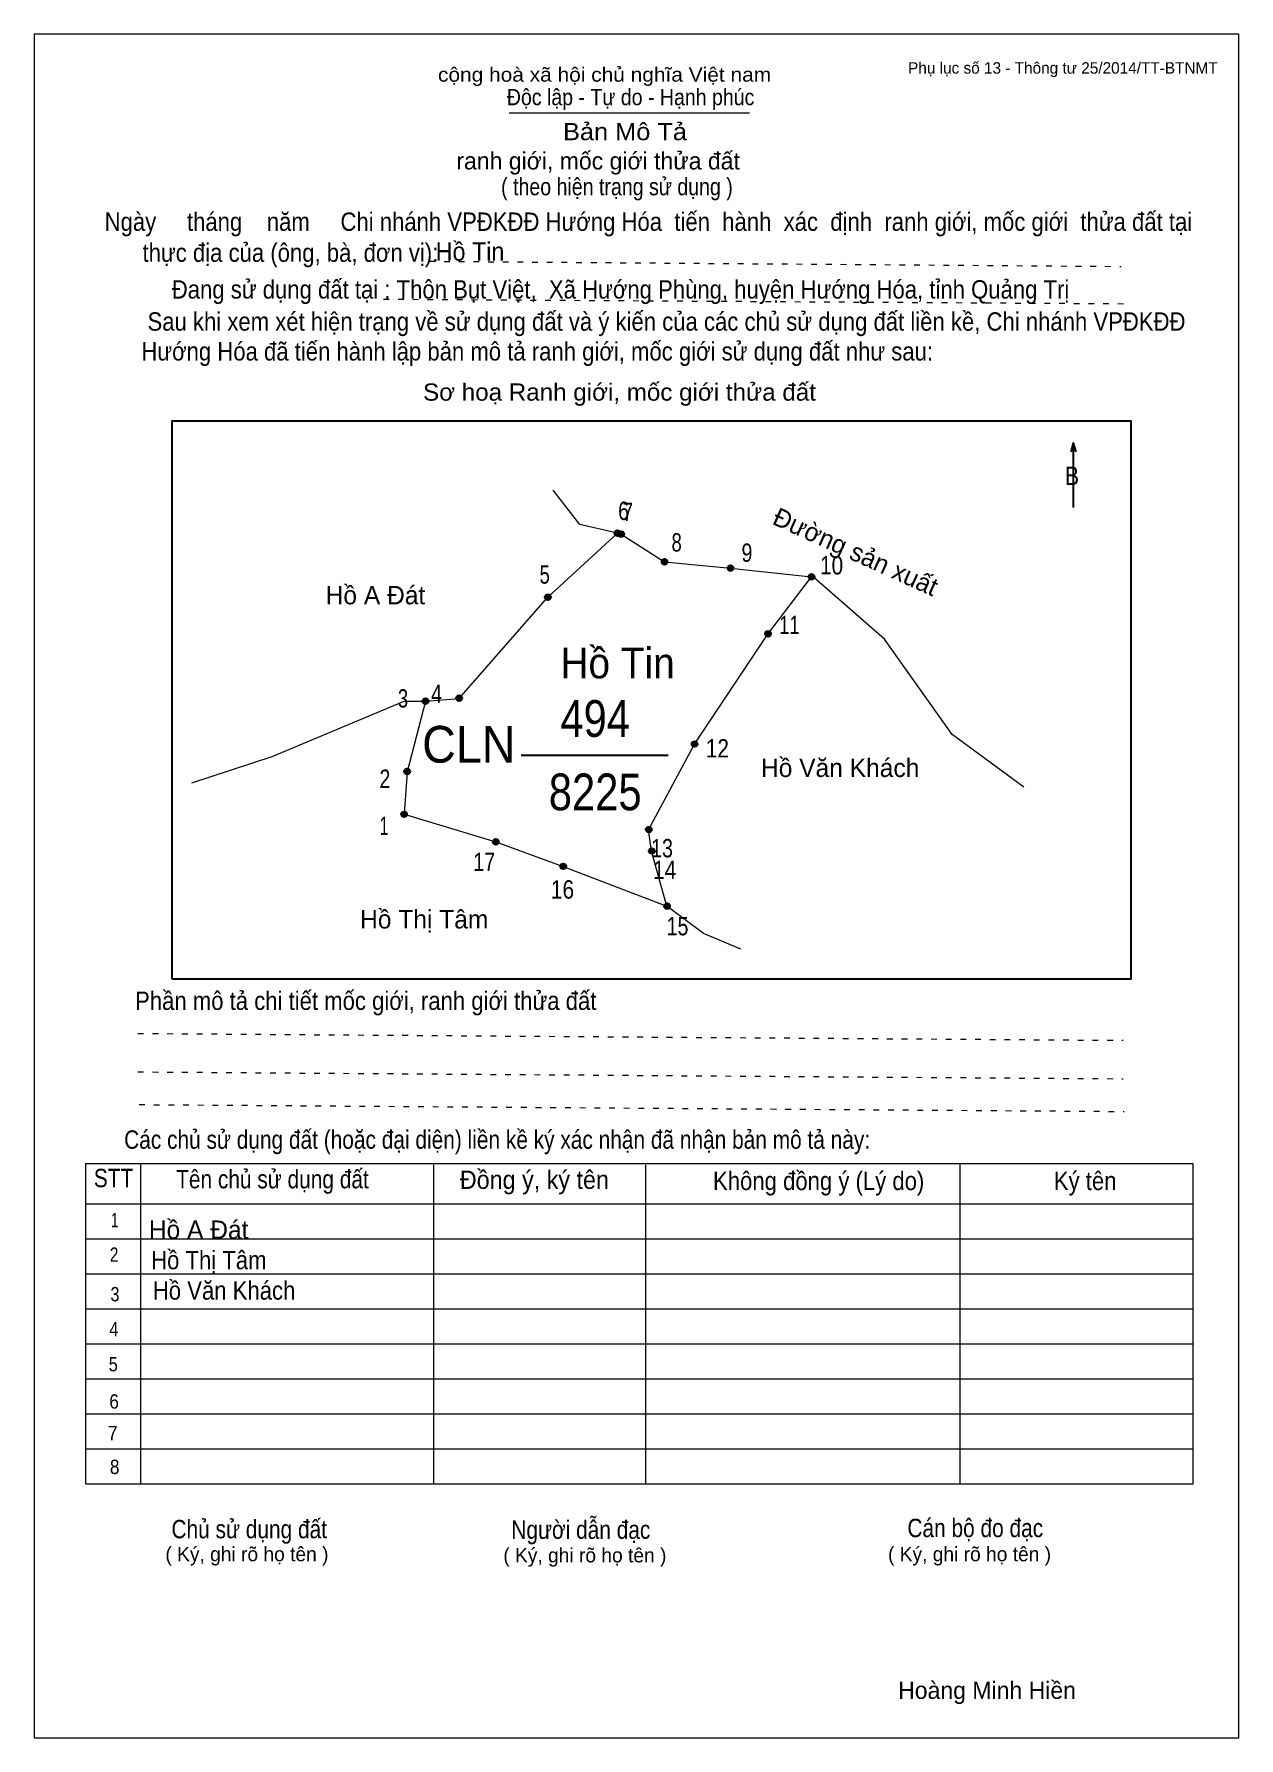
# Model space of a CAD drawing. Header units: centimetres. Extents: x 0 to 21, y 0 to 29.7.
import ezdxf
from ezdxf.enums import TextEntityAlignment as Align

# ---------------------------------------------------------------- set-up
doc = ezdxf.new("R2010")
doc.units = ezdxf.units.CM
doc.header["$LTSCALE"] = 0.13
doc.linetypes.add('DOTTED', pattern=[1.5, 0.3, -1.2])
for name, color, linetype, lineweight in [('1', 7, 'Continuous', 13), ('32', 7, 'Continuous', 25), ('33', 7, 'Continuous', 25), ('6', 7, 'Continuous', 13), ('62', 7, 'Continuous', 13)]:
    doc.layers.add(name, color=color, linetype=linetype, lineweight=lineweight)
for name, color, linetype in [('2', 7, 'Continuous'), ('34', 7, 'Continuous'), ('63', 7, 'Continuous')]:
    doc.layers.add(name, color=color, linetype=linetype)

msp = doc.modelspace()

# ---------------------------------------------------------------- hatches: boundary and pattern name
at = {"layer": '32'}
for points in [[(10.2184, 21.0003, 1), (10.1184, 21.0003, 1)], [(10.2829, 20.9853, 1), (10.1829, 20.9853, 1)], [(11.0387, 20.5003, 1), (10.9387, 20.5003, 1)], [(12.1895, 20.391, 1), (12.0895, 20.391, 1)], [(13.6009, 20.2402, 1), (13.5009, 20.2402, 1)], [(9.0048, 19.8836, 1), (8.9048, 19.8836, 1)], [(12.8424, 19.244, 1), (12.7424, 19.244, 1)], [(6.8728, 18.0714, 1), (6.7728, 18.0714, 1)], [(7.4591, 18.1247, 1), (7.3591, 18.1247, 1)], [(11.5632, 17.3252, 1), (11.4632, 17.3252, 1)], [(6.553, 16.8455, 1), (6.453, 16.8455, 1)], [(6.4997, 16.0993, 1), (6.3997, 16.0993, 1)], [(10.7637, 15.8328, 1), (10.6637, 15.8328, 1)], [(8.0987, 15.6196, 1), (7.9987, 15.6196, 1)], [(10.817, 15.4597, 1), (10.717, 15.4597, 1)], [(9.2713, 15.1932, 1), (9.1713, 15.1932, 1)], [(11.0835, 14.5003, 1), (10.9835, 14.5003, 1)]]:
    msp.add_hatch(color=256, dxfattribs=at).paths.add_polyline_path(points)

# ---------------------------------------------------------------- linework, layer by layer
at = {"layer": '1'}
msp.add_lwpolyline([(21, 0), (21, 29.7), (0, 29.7), (0, 0)], close=True, dxfattribs=at)
at = {"layer": '32'}
for centre in [(10.1684, 21.0003), (10.2329, 20.9853), (10.9887, 20.5003), (12.1395, 20.391), (13.5509, 20.2402), (8.9548, 19.8836), (12.7924, 19.244), (6.8228, 18.0714), (7.4091, 18.1247), (11.5132, 17.3252), (6.503, 16.8455), (6.4497, 16.0993), (10.7137, 15.8328), (8.0487, 15.6196), (10.767, 15.4597), (9.2213, 15.1932), (11.0335, 14.5003)]:
    msp.add_circle(centre, 0.05, dxfattribs=at)
at = {"layer": '33'}
msp.add_line((8.49, 17.13), (11.05, 17.13), dxfattribs=at)
at = {"layer": '6'}
for points in [[(10.17, 21), (9.51, 21.15), (9.05, 21.75)], [(6.82, 18.07), (7.41, 18.12), (8.95, 19.88), (10.17, 21)], [(10.17, 21), (10.23, 20.98), (10.99, 20.5), (12.14, 20.39), (13.55, 20.24)], [(11.03, 14.5), (10.76, 15.46), (10.71, 15.83), (11.51, 17.32), (12.79, 19.24), (13.55, 20.24)], [(17.25, 16.57), (16, 17.49), (14.82, 19.15), (13.59, 20.23), (13.55, 20.24)], [(2.75, 16.65), (4.15, 17.11), (6.45, 18.07), (6.82, 18.07)], [(6.82, 18.07), (6.5, 16.84), (6.45, 16.1), (8.05, 15.62), (9.22, 15.19), (11.03, 14.5)], [(12.32, 13.75), (11.67, 14.02), (11.03, 14.5)]]:
    msp.add_lwpolyline(points, dxfattribs=at)
at = {"layer": '62'}
for p, q in [((8.28, 28.33), (12.47, 28.33)), ((0.9, 10.01), (20.2, 10.01)), ((0.9, 4.43), (0.9, 10.01)), ((1.86, 4.43), (1.86, 10.01)), ((6.97, 4.43), (6.97, 9.99)), ((10.66, 4.43), (10.66, 9.99)), ((16.14, 4.43), (16.14, 10.01)), ((20.2, 4.43), (20.2, 10.01)), ((0.9, 9.31), (20.2, 9.31)), ((0.9, 8.7), (20.2, 8.7)), ((0.9, 8.09), (20.2, 8.09)), ((0.9, 7.48), (20.2, 7.48)), ((0.9, 6.87), (20.2, 6.87)), ((0.9, 6.26), (20.2, 6.26)), ((0.9, 5.65), (20.2, 5.65)), ((0.9, 5.04), (20.2, 5.04)), ((0.9, 4.43), (20.2, 4.43))]:
    msp.add_line(p, q, dxfattribs=at)
at = {"layer": '62', "linetype": 'DOTTED'}
for p, q in [((6.89, 25.74), (18.95, 25.65)), ((6.09, 25.08), (19.04, 25)), ((1.81, 12.28), (18.98, 12.16)), ((1.81, 11.61), (18.98, 11.49)), ((1.83, 11.04), (19, 10.92))]:
    msp.add_line(p, q, dxfattribs=at)
at = {"layer": '62', "lineweight": 25}
for p, q in [((18.11, 22.58), (18.11, 21.45)), ((18.11, 22.57), (18.07, 22.42)), ((18.11, 22.57), (18.16, 22.42))]:
    msp.add_line(p, q, dxfattribs=at)
msp.add_lwpolyline([(2.4, 13.23), (19.12, 13.23), (19.12, 22.95), (2.4, 22.95)], close=True, dxfattribs=at)

# ---------------------------------------------------------------- texts
at = {"layer": '2', "width": 0.95}
msp.add_text('Hồ Tin', height=0.5329, dxfattribs=at).set_placement((10.17, 18.47), align=Align.CENTER)
at = {"layer": '32'}
for s, width, p in [('6', 0.8, (10.275, 21.23)), ('7', 0.75, (10.35, 21.21)), ('8', 0.75, (11.2, 20.68)), ('9', 0.8, (12.425, 20.5)), ('10', 0.85, (13.9, 20.28)), ('5', 0.75, (8.9, 20.12)), ('11', 0.75, (13.165, 19.24)), ('3', 0.75, (6.43, 17.96)), ('4', 0.8, (7.015, 18.04)), ('12', 0.85, (11.91, 17.09)), ('2', 0.8, (6.115, 16.56)), ('1', 0.65, (6.1, 15.74)), ('13', 0.8, (10.945, 15.35)), ('17', 0.8, (7.845, 15.11)), ('14', 0.85, (10.99, 14.97)), ('16', 0.85, (9.21, 14.63)), ('15', 0.8, (11.215, 13.99))]:
    msp.add_text(s, height=0.32, dxfattribs=dict(at, width=width)).set_placement(p, align=Align.CENTER)
at = {"layer": '33'}
msp.add_text('Đường sản xuất', height=0.32, rotation=335.684, dxfattribs=at).set_placement((14.2541, 20.531), align=Align.CENTER)
for s, p in [('Hồ A Đát', (5.95, 19.76)), ('Hồ Văn Khách', (14.05, 16.75)), ('Hồ Thị Tâm', (6.8, 14.11))]:
    msp.add_text(s, height=0.32, dxfattribs=at).set_placement(p, align=Align.CENTER)
at = {"layer": '33', "width": 0.85}
for s, p in [('494', (9.78, 17.45)), ('8225', (9.78, 16.17))]:
    msp.add_text(s, height=0.64, dxfattribs=at).set_placement(p, align=Align.CENTER)
at = {"layer": '33', "width": 0.95}
msp.add_text('CLN', height=0.64, dxfattribs=at).set_placement((8.39, 17), align=Align.RIGHT)
at = {"layer": '34'}
for s, width, p in [('Hồ Tin', 0.95, (7, 25.75)), ('Hồ Thị Tâm', 0.9, (2.04, 8.17)), ('Hồ Văn Khách', 0.9, (2.07, 7.64))]:
    msp.add_text(s, height=0.32, dxfattribs=dict(at, width=width)).set_placement(p)
msp.add_text('Hồ A Đát', height=0.32, dxfattribs=at).set_placement((2, 8.7))
at = {"layer": '62'}
for s, height, width, p in [('cộng hoà xã hội chủ nghĩa Việt nam', 0.2474, 1.1, (7.04, 28.87)), ('Độc lập - Tự do - Hạnh phúc', 0.2828, 0.9, (8.24, 28.46)), ('Bản Mô Tả', 0.3, 1.1, (9.22, 27.85)), ('( theo hiện trạng sử dụng )', 0.3, 0.85, (8.14, 26.89)), ('Ngày     tháng    năm     Chi nhánh VPĐKĐĐ Hướng Hóa  tiến  hành  xác  định  ranh giới, mốc giới  thửa đất tại ', 0.32, 0.9, (1.23, 26.27)), ('thực địa của (ông, bà, đơn vị): ', 0.32, 0.9, (1.89, 25.73)), ('Đang sử dụng đất tại : Thôn Bụt Việt,  Xã Hướng Phùng, huyện Hướng Hóa, tỉnh Quảng Trị', 0.32, 0.9, (2.4, 25.09)), (' Sau khi xem xét hiện trạng về sử dụng đất và ý kiến của các chủ sử dụng đất liền kề, Chi nhánh VPĐKĐĐ ', 0.32, 0.9, (1.87, 24.53)), ('Hướng Hóa đã tiến hành lập bản mô tả ranh giới, mốc giới sử dụng đất như sau:', 0.32, 0.9, (1.87, 24.01)), ('Sơ hoạ Ranh giới, mốc giới thửa đất', 0.3, 1.05, (6.78, 23.31)), ('B', 0.32, 0.85, (17.97, 21.84)), ('Phần mô tả chi tiết mốc giới, ranh giới thửa đất ', 0.32, 0.9, (1.76, 12.69)), ('Các chủ sử dụng đất (hoặc đại diện) liền kề ký xác nhận đã nhận bản mô tả này:', 0.32, 0.85, (1.57, 10.27))]:
    msp.add_text(s, height=height, dxfattribs=dict(at, width=width)).set_placement(p)
msp.add_text('ranh giới, mốc giới thửa đất', height=0.3, dxfattribs=at).set_placement((7.36, 27.34))
for s, height, width, p in [('STT', 0.32, 0.85, (1.385, 9.6)), ('Tên chủ sử dụng đất', 0.32, 0.85, (4.155, 9.58)), ('Đồng ý, ký tên', 0.32, 0.95, (8.72, 9.57)), ('Không đồng ý (Lý do)', 0.32, 0.9, (13.675, 9.55)), ('Ký tên', 0.32, 0.9, (18.32, 9.55)), ('1', 0.25, 0.7, (1.405, 8.9)), ('2', 0.25, 0.8, (1.395, 8.3)), ('3', 0.25, 0.85, (1.41, 7.61)), ('4', 0.25, 0.85, (1.39, 7)), ('5', 0.25, 0.85, (1.38, 6.39)), ('6', 0.25, 0.9, (1.395, 5.74)), ('7', 0.25, 0.95, (1.37, 5.19)), ('8', 0.25, 0.9, (1.405, 4.6)), ('Người dẫn đạc', 0.32, 0.85, (9.53, 3.47)), ('Chủ sử dụng đất', 0.32, 0.85, (3.75, 3.48)), ('Cán bộ đo đạc', 0.32, 0.85, (16.405, 3.5))]:
    msp.add_text(s, height=height, dxfattribs=dict(at, width=width)).set_placement(p, align=Align.CENTER)
for p in [(3.71, 3.08), (9.6, 3.06), (16.305, 3.08)]:
    msp.add_text('( Ký, ghi rõ họ tên )', height=0.25, dxfattribs=at).set_placement(p, align=Align.CENTER)
at = {"layer": '63'}
msp.add_text('Phụ lục số 13 - Thông tư 25/2014/TT-BTNMT', height=0.2, dxfattribs=at).set_placement((20.63, 29.01), align=Align.RIGHT)
msp.add_text('Hoàng Minh Hiền', height=0.3, dxfattribs=at).set_placement((16.61, 0.68), align=Align.CENTER)

doc.saveas('drawing.dxf')
